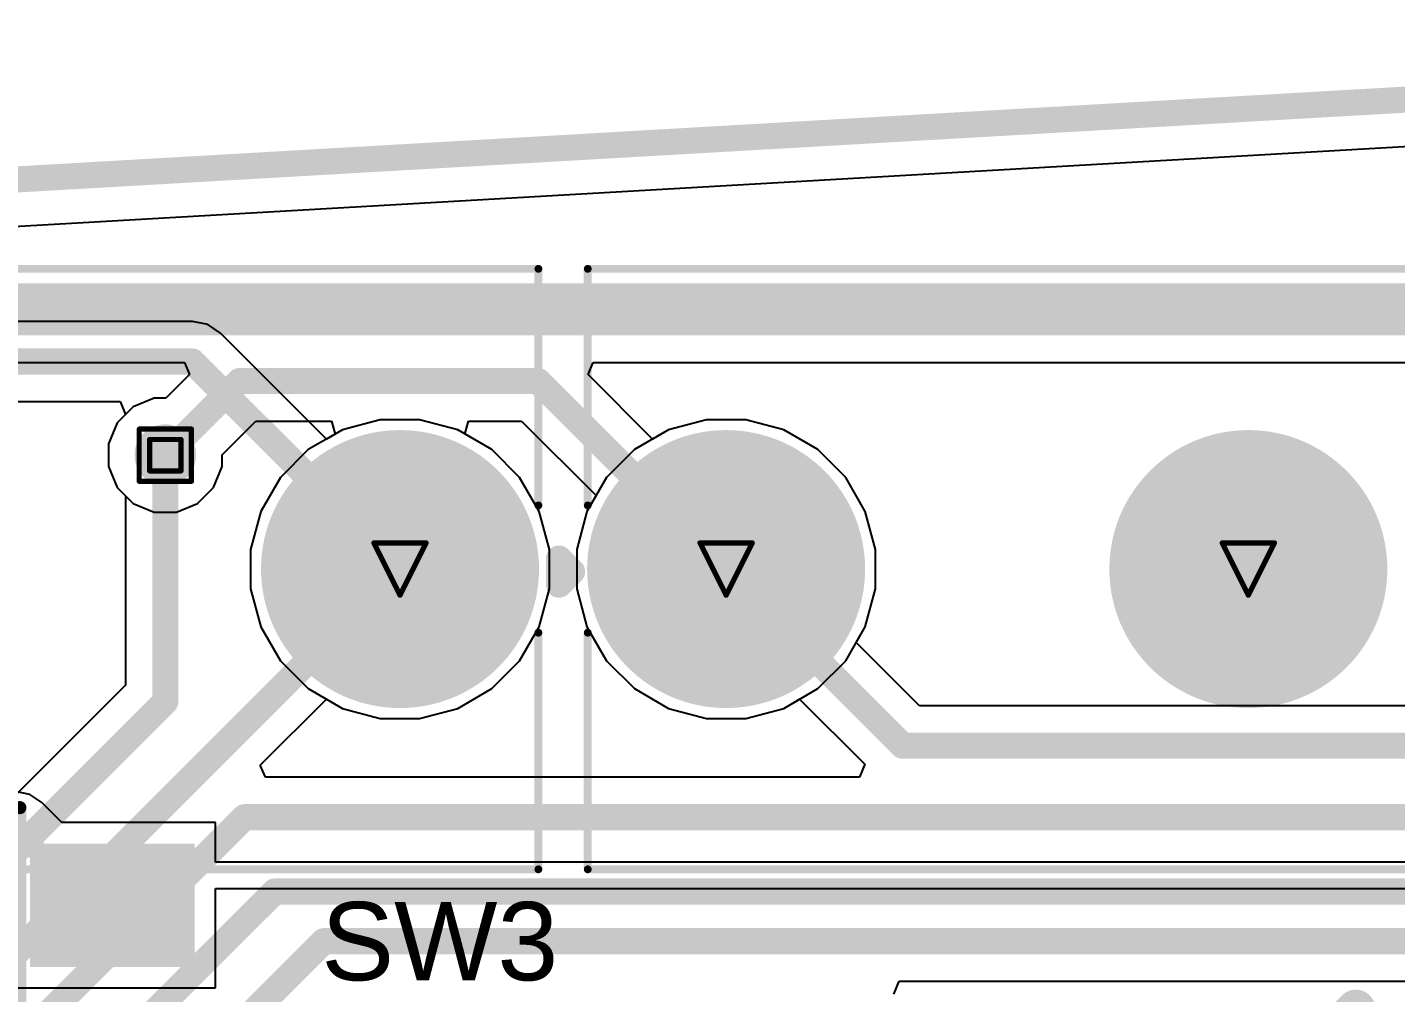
# Model space of a CAD drawing. Header units: inches. Extents: x 0 to 355, y -10 to 78.
# Drawn here: x 40.64 to 53.95, y 30.11 to 39.5 of the extents above; entities that cross this region are included whole.
import ezdxf

# ---------------------------------------------------------------- set-up
doc = ezdxf.new("R2010")
doc.units = ezdxf.units.IN
for name, color, linetype in [('Board Outline', 216, 'Continuous'), ('Bottom Layer', 5, 'Continuous'), ('Bottom Overlay', 54, 'Continuous'), ('Bottom Paste', 16, 'Continuous'), ('Bottom Solder', 6, 'Continuous'), ('Drill Drawing', 1, 'Continuous'), ('Multi-Layer', 9, 'Continuous'), ('Pad Holes', 156, 'Continuous'), ('Top Layer', 1, 'Continuous'), ('Top Overlay', 2, 'Continuous'), ('Top Solder', 216, 'Continuous'), ('Via Holes', 16, 'Continuous')]:
    doc.layers.add(name, color=color, linetype=linetype)
doc.styles.add('Arial', font='', dxfattribs={"height": 0.2})
doc.styles.get('Arial').set_extended_font_data('Arial')

# ---------------------------------------------------------------- blocks, each defined once
blk = doc.blocks.new('GT_TS090C_H031_L5_B_25')
at = {"layer": 'Bottom Layer'}
for points in [[(-4.75, 2.8), (-3.25, 2.8), (-3.25, 1.7), (-4.75, 1.7)], [(3.25, 2.8), (4.75, 2.8), (4.75, 1.7), (3.25, 1.7)], [(-4.75, -1.7), (-3.25, -1.7), (-3.25, -2.8), (-4.75, -2.8)], [(3.25, -1.7), (4.75, -1.7), (4.75, -2.8), (3.25, -2.8)]]:
    blk.add_hatch(color=5, dxfattribs=at).paths.add_polyline_path(points)
at = {"layer": 'Bottom Paste'}
for points in [[(-4.75, 2.8), (-3.25, 2.8), (-3.25, 1.7), (-4.75, 1.7)], [(3.25, 2.8), (4.75, 2.8), (4.75, 1.7), (3.25, 1.7)], [(-4.75, -1.7), (-3.25, -1.7), (-3.25, -2.8), (-4.75, -2.8)], [(3.25, -1.7), (4.75, -1.7), (4.75, -2.8), (3.25, -2.8)]]:
    blk.add_hatch(color=16, dxfattribs=at).paths.add_polyline_path(points)
at = {"layer": 'Bottom Solder'}
for points in [[(-4.801, 2.851), (-3.199, 2.851), (-3.199, 1.649), (-4.801, 1.649)], [(3.199, 2.851), (4.801, 2.851), (4.801, 1.649), (3.199, 1.649)], [(-4.801, -1.649), (-3.199, -1.649), (-3.199, -2.851), (-4.801, -2.851)], [(3.199, -1.649), (4.801, -1.649), (4.801, -2.851), (3.199, -2.851)]]:
    blk.add_hatch(color=6, dxfattribs=at).paths.add_polyline_path(points)
at = {"layer": 'Bottom Overlay', "const_width": 0.127}
for points in [[(-3.1, 3.2), (-3.1, -3.2)], [(3, 3.2), (-3.1, 3.2)], [(3, 3.2), (3, -3.2)], [(3, -3.2), (-3.1, -3.2)]]:
    blk.add_lwpolyline(points, dxfattribs=at)
at = {"layer": 'Bottom Overlay'}
for points, const_width in [([(-3.132, 3.2, 1), (-3.068, 3.2, 1)], 0.0635), ([(-3.132, 3.2, 1), (-3.068, 3.2, 1)], 0.0635), ([(2.968, 3.2, 1), (3.032, 3.2, 1)], 0.0635), ([(2.968, 3.2, 1), (3.032, 3.2, 1)], 0.0635), ([(1.3, 0, 1), (-1.3, 0, 1)], 0.254), ([(-1.363, 0, 1), (-1.236, 0, 1)], 0.127), ([(1.237, 0, 1), (1.364, 0, 1)], 0.127), ([(-3.132, -3.2, 1), (-3.068, -3.2, 1)], 0.0635), ([(-3.132, -3.2, 1), (-3.068, -3.2, 1)], 0.0635), ([(2.968, -3.2, 1), (3.032, -3.2, 1)], 0.0635), ([(2.968, -3.2, 1), (3.032, -3.2, 1)], 0.0635)]:
    blk.add_lwpolyline(points, format="xyb", close=True, dxfattribs=dict(at, const_width=const_width))
blk = doc.blocks.new('KAILH_GM_8_0_28')
at = {"layer": 'Bottom Layer'}
h = blk.add_hatch(color=5, dxfattribs=at)
edge = h.paths.add_edge_path()
edge.add_arc((-5.08, 0), 1.25, 0, 360)
h = blk.add_hatch(color=5, dxfattribs=at)
edge = h.paths.add_edge_path()
edge.add_arc((0, 0), 1.25, 0, 360)
h = blk.add_hatch(color=5, dxfattribs=at)
edge = h.paths.add_edge_path()
edge.add_arc((5.08, 0), 1.25, 0, 360)
at = {"layer": 'Bottom Solder'}
h = blk.add_hatch(color=6, dxfattribs=at)
edge = h.paths.add_edge_path()
edge.add_arc((-5.08, 0), 1.352, 0, 360)
h = blk.add_hatch(color=6, dxfattribs=at)
edge = h.paths.add_edge_path()
edge.add_arc((0, 0), 1.352, 0, 360)
h = blk.add_hatch(color=6, dxfattribs=at)
edge = h.paths.add_edge_path()
edge.add_arc((5.08, 0), 1.352, 0, 360)
at = {"layer": 'Multi-Layer'}
h = blk.add_hatch(color=9, dxfattribs=at)
edge = h.paths.add_edge_path()
edge.add_arc((-5.08, 0), 1.25, 0, 360)
h = blk.add_hatch(color=9, dxfattribs=at)
edge = h.paths.add_edge_path()
edge.add_arc((0, 0), 1.25, 0, 360)
h = blk.add_hatch(color=9, dxfattribs=at)
edge = h.paths.add_edge_path()
edge.add_arc((5.08, 0), 1.25, 0, 360)
at = {"layer": 'Pad Holes'}
h = blk.add_hatch(color=7, dxfattribs=at)
edge = h.paths.add_edge_path()
edge.add_arc((-5.08, 0), 0.575, 0, 360)
h = blk.add_hatch(color=7, dxfattribs=at)
edge = h.paths.add_edge_path()
edge.add_arc((0, 0), 0.575, 0, 360)
h = blk.add_hatch(color=7, dxfattribs=at)
edge = h.paths.add_edge_path()
edge.add_arc((5.08, 0), 0.575, 0, 360)
at = {"layer": 'Top Layer'}
h = blk.add_hatch(color=1, dxfattribs=at)
edge = h.paths.add_edge_path()
edge.add_arc((-5.08, 0), 1.25, 0, 360)
h = blk.add_hatch(color=1, dxfattribs=at)
edge = h.paths.add_edge_path()
edge.add_arc((0, 0), 1.25, 0, 360)
h = blk.add_hatch(color=1, dxfattribs=at)
edge = h.paths.add_edge_path()
edge.add_arc((5.08, 0), 1.25, 0, 360)
at = {"layer": 'Top Solder'}
h = blk.add_hatch(color=216, dxfattribs=at)
edge = h.paths.add_edge_path()
edge.add_arc((-5.08, 0), 1.352, 0, 360)
h = blk.add_hatch(color=216, dxfattribs=at)
edge = h.paths.add_edge_path()
edge.add_arc((0, 0), 1.352, 0, 360)
h = blk.add_hatch(color=216, dxfattribs=at)
edge = h.paths.add_edge_path()
edge.add_arc((5.08, 0), 1.352, 0, 360)
at = {"layer": 'Top Overlay'}
for points, const_width in [([(-6.426, 0.619), (-6.426, 2.921)], 0.0762), ([(-6.426, 2.921), (6.426, 2.921)], 0.0762), ([(6.426, 0.619), (6.426, 2.921)], 0.0762), ([(-6.706, 0.102), (-6.579, -0.025)], 0.254), ([(-6.706, -0.152), (-6.706, 0.102)], 0.254), ([(-6.706, -0.152), (-6.579, -0.025)], 0.254), ([(-6.426, -2.921), (-6.426, -0.619)], 0.0762), ([(6.426, -2.921), (6.426, -0.619)], 0.0762), ([(-6.426, -2.921), (6.426, -2.921)], 0.0762)]:
    blk.add_lwpolyline(points, dxfattribs=dict(at, const_width=const_width))
for points, const_width in [([(-6.445, 2.921, 1), (-6.407, 2.921, 1)], 0.0381), ([(-6.445, 2.921, 1), (-6.407, 2.921, 1)], 0.0381), ([(6.407, 2.921, 1), (6.445, 2.921, 1)], 0.0381), ([(6.407, 2.921, 1), (6.445, 2.921, 1)], 0.0381), ([(-6.445, 0.619, 1), (-6.407, 0.619, 1)], 0.0381), ([(6.407, 0.619, 1), (6.445, 0.619, 1)], 0.0381), ([(-6.769, 0.102, 1), (-6.642, 0.102, 1)], 0.127), ([(-6.769, 0.102, 1), (-6.642, 0.102, 1)], 0.127), ([(-6.642, -0.025, 1), (-6.515, -0.025, 1)], 0.127), ([(-6.642, -0.025, 1), (-6.515, -0.025, 1)], 0.127), ([(-6.769, -0.152, 1), (-6.642, -0.152, 1)], 0.127), ([(-6.769, -0.152, 1), (-6.642, -0.152, 1)], 0.127), ([(-6.445, -0.619, 1), (-6.407, -0.619, 1)], 0.0381), ([(6.407, -0.619, 1), (6.445, -0.619, 1)], 0.0381), ([(-6.445, -2.921, 1), (-6.407, -2.921, 1)], 0.0381), ([(-6.445, -2.921, 1), (-6.407, -2.921, 1)], 0.0381), ([(6.407, -2.921, 1), (6.445, -2.921, 1)], 0.0381), ([(6.407, -2.921, 1), (6.445, -2.921, 1)], 0.0381)]:
    blk.add_lwpolyline(points, format="xyb", close=True, dxfattribs=dict(at, const_width=const_width))
blk = doc.blocks.new('KAILH_GM_8_0_30')
at = {"layer": 'Bottom Layer'}
h = blk.add_hatch(color=5, dxfattribs=at)
edge = h.paths.add_edge_path()
edge.add_arc((-5.08, 0), 1.25, 0, 360)
h = blk.add_hatch(color=5, dxfattribs=at)
edge = h.paths.add_edge_path()
edge.add_arc((0, 0), 1.25, 0, 360)
h = blk.add_hatch(color=5, dxfattribs=at)
edge = h.paths.add_edge_path()
edge.add_arc((5.08, 0), 1.25, 0, 360)
at = {"layer": 'Bottom Solder'}
h = blk.add_hatch(color=6, dxfattribs=at)
edge = h.paths.add_edge_path()
edge.add_arc((-5.08, 0), 1.352, 0, 360)
h = blk.add_hatch(color=6, dxfattribs=at)
edge = h.paths.add_edge_path()
edge.add_arc((0, 0), 1.352, 0, 360)
h = blk.add_hatch(color=6, dxfattribs=at)
edge = h.paths.add_edge_path()
edge.add_arc((5.08, 0), 1.352, 0, 360)
at = {"layer": 'Multi-Layer'}
h = blk.add_hatch(color=9, dxfattribs=at)
edge = h.paths.add_edge_path()
edge.add_arc((-5.08, 0), 1.25, 0, 360)
h = blk.add_hatch(color=9, dxfattribs=at)
edge = h.paths.add_edge_path()
edge.add_arc((0, 0), 1.25, 0, 360)
h = blk.add_hatch(color=9, dxfattribs=at)
edge = h.paths.add_edge_path()
edge.add_arc((5.08, 0), 1.25, 0, 360)
at = {"layer": 'Pad Holes'}
h = blk.add_hatch(color=7, dxfattribs=at)
edge = h.paths.add_edge_path()
edge.add_arc((-5.08, 0), 0.575, 0, 360)
h = blk.add_hatch(color=7, dxfattribs=at)
edge = h.paths.add_edge_path()
edge.add_arc((0, 0), 0.575, 0, 360)
h = blk.add_hatch(color=7, dxfattribs=at)
edge = h.paths.add_edge_path()
edge.add_arc((5.08, 0), 0.575, 0, 360)
at = {"layer": 'Top Layer'}
h = blk.add_hatch(color=1, dxfattribs=at)
edge = h.paths.add_edge_path()
edge.add_arc((-5.08, 0), 1.25, 0, 360)
h = blk.add_hatch(color=1, dxfattribs=at)
edge = h.paths.add_edge_path()
edge.add_arc((0, 0), 1.25, 0, 360)
h = blk.add_hatch(color=1, dxfattribs=at)
edge = h.paths.add_edge_path()
edge.add_arc((5.08, 0), 1.25, 0, 360)
at = {"layer": 'Top Solder'}
h = blk.add_hatch(color=216, dxfattribs=at)
edge = h.paths.add_edge_path()
edge.add_arc((-5.08, 0), 1.352, 0, 360)
h = blk.add_hatch(color=216, dxfattribs=at)
edge = h.paths.add_edge_path()
edge.add_arc((0, 0), 1.352, 0, 360)
h = blk.add_hatch(color=216, dxfattribs=at)
edge = h.paths.add_edge_path()
edge.add_arc((5.08, 0), 1.352, 0, 360)
at = {"layer": 'Top Overlay'}
for points, const_width in [([(-6.426, 0.619), (-6.426, 2.921)], 0.0762), ([(-6.426, 2.921), (6.426, 2.921)], 0.0762), ([(6.426, 0.619), (6.426, 2.921)], 0.0762), ([(-6.706, 0.102), (-6.579, -0.025)], 0.254), ([(-6.706, -0.152), (-6.706, 0.102)], 0.254), ([(-6.706, -0.152), (-6.579, -0.025)], 0.254), ([(-6.426, -2.921), (-6.426, -0.619)], 0.0762), ([(6.426, -2.921), (6.426, -0.619)], 0.0762), ([(-6.426, -2.921), (6.426, -2.921)], 0.0762)]:
    blk.add_lwpolyline(points, dxfattribs=dict(at, const_width=const_width))
for points, const_width in [([(-6.445, 2.921, 1), (-6.407, 2.921, 1)], 0.0381), ([(-6.445, 2.921, 1), (-6.407, 2.921, 1)], 0.0381), ([(6.407, 2.921, 1), (6.445, 2.921, 1)], 0.0381), ([(6.407, 2.921, 1), (6.445, 2.921, 1)], 0.0381), ([(-6.445, 0.619, 1), (-6.407, 0.619, 1)], 0.0381), ([(6.407, 0.619, 1), (6.445, 0.619, 1)], 0.0381), ([(-6.769, 0.102, 1), (-6.642, 0.102, 1)], 0.127), ([(-6.769, 0.102, 1), (-6.642, 0.102, 1)], 0.127), ([(-6.642, -0.025, 1), (-6.515, -0.025, 1)], 0.127), ([(-6.642, -0.025, 1), (-6.515, -0.025, 1)], 0.127), ([(-6.769, -0.152, 1), (-6.642, -0.152, 1)], 0.127), ([(-6.769, -0.152, 1), (-6.642, -0.152, 1)], 0.127), ([(-6.445, -0.619, 1), (-6.407, -0.619, 1)], 0.0381), ([(6.407, -0.619, 1), (6.445, -0.619, 1)], 0.0381), ([(-6.445, -2.921, 1), (-6.407, -2.921, 1)], 0.0381), ([(-6.445, -2.921, 1), (-6.407, -2.921, 1)], 0.0381), ([(6.407, -2.921, 1), (6.445, -2.921, 1)], 0.0381), ([(6.407, -2.921, 1), (6.445, -2.921, 1)], 0.0381)]:
    blk.add_lwpolyline(points, format="xyb", close=True, dxfattribs=dict(at, const_width=const_width))

msp = doc.modelspace()

# ---------------------------------------------------------------- hatches: boundary and pattern name
at = {"layer": 'Bottom Layer'}
h = msp.add_hatch(color=5, dxfattribs=at)
edge = h.paths.add_edge_path()
edge.add_arc((41.986, 35.335), 0.3, 0, 360)
at = {"layer": 'Top Layer'}
h = msp.add_hatch(color=1, dxfattribs=at)
edge = h.paths.add_edge_path()
edge.add_arc((41.986, 35.335), 0.3, 0, 360)
at = {"layer": 'Via Holes'}
h = msp.add_hatch(color=7, dxfattribs=at)
edge = h.paths.add_edge_path()
edge.add_arc((41.986, 35.335), 0.15, 0, 360)

# ---------------------------------------------------------------- linework, layer by layer
at = {"layer": 'Board Outline', "const_width": 0.254}
msp.add_lwpolyline([(0, 35.687), (64.072, 39.37)], dxfattribs=at)
at = {"layer": 'Bottom Layer'}
for p, q in [((35, 36.236), (42.172, 36.236)), ((42.172, 36.236), (42.221, 36.119)), ((46.098, 36.119), (46.147, 36.236)), ((46.147, 36.236), (71.212, 36.236)), ((42.221, 36.119), (41.991, 35.889)), ((46.725, 35.491), (46.098, 36.119)), ((41.672, 35.804), (41.517, 35.648)), ((41.876, 35.889), (41.672, 35.804)), ((41.991, 35.889), (41.876, 35.889)), ((47.25, 35.68), (46.88, 35.581)), ((47.632, 35.68), (47.25, 35.68)), ((48.002, 35.581), (47.632, 35.68)), ((41.517, 35.648), (41.432, 35.445)), ((42.54, 35.339), (42.868, 35.667)), ((42.868, 35.667), (43.603, 35.667)), ((43.638, 35.54), (43.376, 35.389)), ((43.603, 35.667), (43.638, 35.54)), ((44.9, 35.54), (44.934, 35.667)), ((45.161, 35.389), (44.9, 35.54)), ((44.934, 35.667), (45.451, 35.667)), ((45.451, 35.667), (46.176, 34.942)), ((46.88, 35.581), (46.725, 35.491)), ((48.333, 35.389), (48.002, 35.581)), ((41.432, 35.445), (41.432, 35.224)), ((42.54, 35.224), (42.54, 35.339)), ((43.376, 35.389), (43.106, 35.119)), ((45.432, 35.119), (45.161, 35.389)), ((48.604, 35.119), (48.333, 35.389)), ((41.432, 35.224), (41.517, 35.021)), ((42.456, 35.021), (42.54, 35.224)), ((41.517, 35.021), (41.672, 34.865)), ((42.3, 34.865), (42.456, 35.021)), ((43.106, 35.119), (42.915, 34.787)), ((45.623, 34.787), (45.432, 35.119)), ((48.795, 34.787), (48.604, 35.119)), ((46.176, 34.942), (46.087, 34.787)), ((41.672, 34.865), (41.876, 34.781)), ((41.876, 34.781), (42.096, 34.781)), ((42.096, 34.781), (42.3, 34.865)), ((42.915, 34.787), (42.816, 34.418)), ((45.722, 34.418), (45.623, 34.787)), ((46.087, 34.787), (45.988, 34.418)), ((48.894, 34.418), (48.795, 34.787)), ((42.816, 34.418), (42.816, 34.035)), ((45.722, 34.035), (45.722, 34.418)), ((45.988, 34.418), (45.988, 34.035)), ((48.894, 34.035), (48.894, 34.418)), ((42.816, 34.035), (42.915, 33.666)), ((45.623, 33.666), (45.722, 34.035)), ((45.988, 34.035), (46.087, 33.666)), ((48.795, 33.666), (48.894, 34.035)), ((42.915, 33.666), (43.106, 33.334)), ((45.432, 33.334), (45.623, 33.666)), ((46.087, 33.666), (46.278, 33.334)), ((48.604, 33.334), (48.795, 33.666)), ((43.106, 33.334), (43.376, 33.064)), ((45.161, 33.064), (45.432, 33.334)), ((46.278, 33.334), (46.549, 33.064)), ((48.333, 33.064), (48.604, 33.334)), ((43.376, 33.064), (43.708, 32.872)), ((44.83, 32.872), (45.161, 33.064)), ((46.549, 33.064), (46.88, 32.872)), ((48.002, 32.872), (48.333, 33.064)), ((43.708, 32.872), (44.077, 32.773)), ((44.077, 32.773), (44.46, 32.773)), ((44.46, 32.773), (44.83, 32.872)), ((46.88, 32.872), (47.25, 32.773)), ((47.25, 32.773), (47.632, 32.773)), ((47.632, 32.773), (48.002, 32.872)), ((40.667, 32.034), (40.528, 32.062)), ((40.785, 31.956), (40.667, 32.034)), ((40.98, 31.76), (40.785, 31.956)), ((42.475, 31.76), (40.98, 31.76)), ((42.475, 31.377), (42.475, 31.76)), ((45.496, 31.377), (42.475, 31.377)), ((61.23, 31.377), (45.496, 31.377)), ((42.475, 30.152), (42.475, 31.118)), ((42.475, 31.118), (45.496, 31.118)), ((45.496, 31.118), (61.23, 31.118)), ((40.467, 30.152), (42.475, 30.152))]:
    msp.add_line(p, q, dxfattribs=at)
for points, const_width in [([(34.993, 36.754), (71.427, 36.754)], 0.508), ([(41.986, 35.335), (42.707, 36.056)], 0.254), ([(42.707, 36.056), (45.612, 36.056)], 0.254), ([(45.612, 36.056), (47.441, 34.227)], 0.254), ([(40.528, 31.699), (41.271, 30.956)], 0.203), ([(41.271, 30.956), (41.471, 30.956)], 0.203), ([(52.388, 28.766), (53.567, 29.945)], 0.381)]:
    msp.add_lwpolyline(points, dxfattribs=dict(at, const_width=const_width))
for points, const_width in [([(42.644, 36.056, 1), (42.771, 36.056, 1)], 0.127), ([(42.644, 36.056, 1), (42.771, 36.056, 1)], 0.127), ([(45.548, 36.056, 1), (45.675, 36.056, 1)], 0.127), ([(45.548, 36.056, 1), (45.675, 36.056, 1)], 0.127), ([(41.923, 35.335, 1), (42.05, 35.335, 1)], 0.127), ([(47.377, 34.227, 1), (47.504, 34.227, 1)], 0.127), ([(41.22, 30.956, 1), (41.322, 30.956, 1)], 0.102), ([(41.22, 30.956, 1), (41.322, 30.956, 1)], 0.102), ([(41.42, 30.956, 1), (41.522, 30.956, 1)], 0.102), ([(53.472, 29.945, 1), (53.662, 29.945, 1)], 0.191)]:
    msp.add_lwpolyline(points, format="xyb", close=True, dxfattribs=dict(at, const_width=const_width))
at = {"layer": 'Drill Drawing', "const_width": 0.0508}
for points in [[(41.732, 35.589), (42.24, 35.589)], [(41.732, 35.081), (41.732, 35.589)], [(42.24, 35.081), (42.24, 35.589)], [(41.834, 35.487), (42.139, 35.487)], [(41.834, 35.182), (41.834, 35.487)], [(42.139, 35.182), (42.139, 35.487)], [(41.834, 35.182), (42.139, 35.182)], [(41.732, 35.081), (42.24, 35.081)], [(44.015, 34.481), (44.523, 34.481)], [(44.015, 34.481), (44.269, 33.973)], [(44.269, 33.973), (44.523, 34.481)], [(47.187, 34.481), (47.695, 34.481)], [(47.187, 34.481), (47.441, 33.973)], [(47.441, 33.973), (47.695, 34.481)], [(52.267, 34.481), (52.775, 34.481)], [(52.267, 34.481), (52.521, 33.973)], [(52.521, 33.973), (52.775, 34.481)]]:
    msp.add_lwpolyline(points, dxfattribs=at)
at = {"layer": 'Drill Drawing', "const_width": 0.0254}
for points in [[(41.72, 35.589, 1), (41.745, 35.589, 1)], [(41.72, 35.589, 1), (41.745, 35.589, 1)], [(42.228, 35.589, 1), (42.253, 35.589, 1)], [(42.228, 35.589, 1), (42.253, 35.589, 1)], [(41.821, 35.487, 1), (41.847, 35.487, 1)], [(41.821, 35.487, 1), (41.847, 35.487, 1)], [(42.126, 35.487, 1), (42.151, 35.487, 1)], [(42.126, 35.487, 1), (42.151, 35.487, 1)], [(41.821, 35.182, 1), (41.847, 35.182, 1)], [(41.821, 35.182, 1), (41.847, 35.182, 1)], [(42.126, 35.182, 1), (42.151, 35.182, 1)], [(42.126, 35.182, 1), (42.151, 35.182, 1)], [(41.72, 35.081, 1), (41.745, 35.081, 1)], [(41.72, 35.081, 1), (41.745, 35.081, 1)], [(42.228, 35.081, 1), (42.253, 35.081, 1)], [(42.228, 35.081, 1), (42.253, 35.081, 1)], [(44.002, 34.481, 1), (44.027, 34.481, 1)], [(44.002, 34.481, 1), (44.027, 34.481, 1)], [(44.51, 34.481, 1), (44.535, 34.481, 1)], [(44.51, 34.481, 1), (44.535, 34.481, 1)], [(47.174, 34.481, 1), (47.2, 34.481, 1)], [(47.174, 34.481, 1), (47.2, 34.481, 1)], [(47.682, 34.481, 1), (47.708, 34.481, 1)], [(47.682, 34.481, 1), (47.708, 34.481, 1)], [(52.254, 34.481, 1), (52.28, 34.481, 1)], [(52.254, 34.481, 1), (52.28, 34.481, 1)], [(52.762, 34.481, 1), (52.788, 34.481, 1)], [(52.762, 34.481, 1), (52.788, 34.481, 1)], [(44.256, 33.973, 1), (44.281, 33.973, 1)], [(44.256, 33.973, 1), (44.281, 33.973, 1)], [(47.428, 33.973, 1), (47.454, 33.973, 1)], [(47.428, 33.973, 1), (47.454, 33.973, 1)], [(52.508, 33.973, 1), (52.534, 33.973, 1)], [(52.508, 33.973, 1), (52.534, 33.973, 1)]]:
    msp.add_lwpolyline(points, format="xyb", close=True, dxfattribs=at)
at = {"layer": 'Top Layer'}
for p, q in [((23.425, 36.575), (57.829, 38.558)), ((42.249, 36.635), (36.128, 36.635)), ((42.398, 36.605), (42.249, 36.635)), ((42.524, 36.521), (42.398, 36.605)), ((43.553, 35.491), (42.524, 36.521)), ((36.289, 35.858), (41.546, 35.858)), ((41.546, 35.858), (41.599, 35.731)), ((41.599, 35.731), (41.517, 35.648)), ((44.077, 35.68), (43.708, 35.581)), ((44.46, 35.68), (44.077, 35.68)), ((44.83, 35.581), (44.46, 35.68)), ((47.25, 35.68), (46.88, 35.581)), ((47.632, 35.68), (47.25, 35.68)), ((48.002, 35.581), (47.632, 35.68)), ((41.517, 35.648), (41.432, 35.445)), ((43.708, 35.581), (43.553, 35.491)), ((45.161, 35.389), (44.83, 35.581)), ((46.88, 35.581), (46.549, 35.389)), ((48.333, 35.389), (48.002, 35.581)), ((41.432, 35.445), (41.432, 35.224)), ((45.432, 35.119), (45.161, 35.389)), ((46.549, 35.389), (46.278, 35.119)), ((48.604, 35.119), (48.333, 35.389)), ((41.432, 35.224), (41.517, 35.021)), ((41.517, 35.021), (41.598, 34.94)), ((45.623, 34.787), (45.432, 35.119)), ((46.278, 35.119), (46.087, 34.787)), ((48.795, 34.787), (48.604, 35.119)), ((41.598, 34.94), (41.598, 33.099)), ((45.722, 34.418), (45.623, 34.787)), ((46.087, 34.787), (45.988, 34.418)), ((48.894, 34.418), (48.795, 34.787)), ((45.722, 34.035), (45.722, 34.418)), ((45.988, 34.418), (45.988, 34.035)), ((48.894, 34.035), (48.894, 34.418)), ((45.623, 33.666), (45.722, 34.035)), ((45.988, 34.035), (46.087, 33.666)), ((48.795, 33.666), (48.894, 34.035)), ((45.432, 33.334), (45.623, 33.666)), ((46.087, 33.666), (46.278, 33.334)), ((48.706, 33.511), (48.795, 33.666)), ((49.321, 32.896), (48.706, 33.511)), ((45.161, 33.064), (45.432, 33.334)), ((46.278, 33.334), (46.549, 33.064)), ((41.598, 33.099), (39.098, 30.599)), ((44.83, 32.872), (45.161, 33.064)), ((46.549, 33.064), (46.88, 32.872)), ((42.91, 32.319), (43.553, 32.962)), ((43.553, 32.962), (43.708, 32.872)), ((48.002, 32.872), (48.156, 32.962)), ((48.156, 32.962), (48.79, 32.328)), ((55.721, 32.896), (49.321, 32.896)), ((43.708, 32.872), (44.077, 32.773)), ((44.077, 32.773), (44.46, 32.773)), ((44.46, 32.773), (44.83, 32.872)), ((46.88, 32.872), (47.25, 32.773)), ((47.25, 32.773), (47.632, 32.773)), ((47.632, 32.773), (48.002, 32.872)), ((42.959, 32.201), (42.91, 32.319)), ((48.79, 32.328), (48.737, 32.201)), ((48.737, 32.201), (42.959, 32.201)), ((49.071, 30.092), (49.123, 30.219)), ((49.123, 30.219), (60.897, 30.219))]:
    msp.add_line(p, q, dxfattribs=at)
at = {"layer": 'Top Layer', "const_width": 0.254}
for points in [[(36.128, 36.246), (42.249, 36.246)], [(42.249, 36.246), (44.269, 34.227)], [(41.986, 32.938), (41.986, 35.335)], [(39.869, 29.826), (44.269, 34.227)], [(47.441, 34.227), (49.16, 32.508)], [(39.373, 30.324), (41.986, 32.938)], [(49.16, 32.508), (55.882, 32.508)], [(40.345, 29.402), (42.756, 31.813)], [(42.756, 31.813), (59.162, 31.813)], [(40.845, 28.886), (43.05, 31.09)], [(43.05, 31.09), (61.258, 31.09)], [(41.345, 28.425), (43.528, 30.607)], [(43.528, 30.607), (61.058, 30.607)]]:
    msp.add_lwpolyline(points, dxfattribs=at)
at = {"layer": 'Top Layer', "const_width": 0.127}
for points in [[(42.186, 36.246, 1), (42.313, 36.246, 1)], [(42.186, 36.246, 1), (42.313, 36.246, 1)], [(41.923, 35.335, 1), (42.05, 35.335, 1)], [(44.205, 34.227, 1), (44.332, 34.227, 1)], [(44.205, 34.227, 1), (44.332, 34.227, 1)], [(47.377, 34.227, 1), (47.504, 34.227, 1)], [(41.923, 32.938, 1), (42.05, 32.938, 1)], [(41.923, 32.938, 1), (42.05, 32.938, 1)], [(49.096, 32.508, 1), (49.223, 32.508, 1)], [(49.096, 32.508, 1), (49.223, 32.508, 1)], [(42.693, 31.813, 1), (42.82, 31.813, 1)], [(42.693, 31.813, 1), (42.82, 31.813, 1)], [(42.986, 31.09, 1), (43.113, 31.09, 1)], [(42.986, 31.09, 1), (43.113, 31.09, 1)], [(43.464, 30.607, 1), (43.591, 30.607, 1)], [(43.464, 30.607, 1), (43.591, 30.607, 1)]]:
    msp.add_lwpolyline(points, format="xyb", close=True, dxfattribs=at)

# ---------------------------------------------------------------- block references
for name, p in [('KAILH_GM_8_0_28', (39.189, 34.227)), ('KAILH_GM_8_0_30', (52.521, 34.227))]:
    msp.add_blockref(name, p)
at = {"rotation": 180}
msp.add_blockref('GT_TS090C_H031_L5_B_25', (37.471, 28.706), dxfattribs=at)

# ---------------------------------------------------------------- texts
at = {"layer": 'Top Overlay', "style": 'Arial'}
msp.add_text('SW3', height=0.762, dxfattribs=at).set_placement((43.502, 30.226))

doc.saveas('drawing.dxf')
